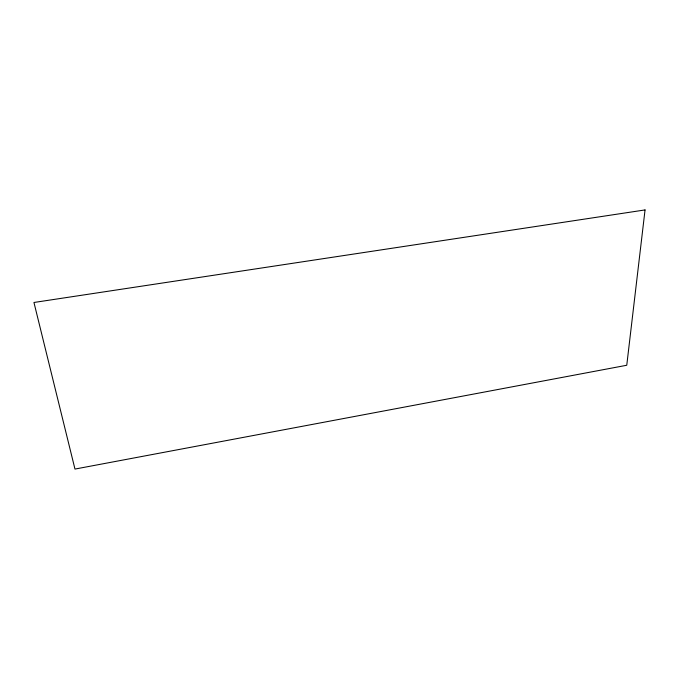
<?xml version="1.0" encoding="UTF-8"?>
<svg xmlns="http://www.w3.org/2000/svg" width="679" height="679" viewBox="0 0 679 679"><rect width="100%" height="100%" fill="white"/><g stroke="black" fill="none" stroke-linecap="round" stroke-linejoin="round"><path stroke-width="1.02" d="M645.05 209.93L626.759 365.26L74.97 469.07L33.95 302.478L645.05 209.93"/></g></svg>
